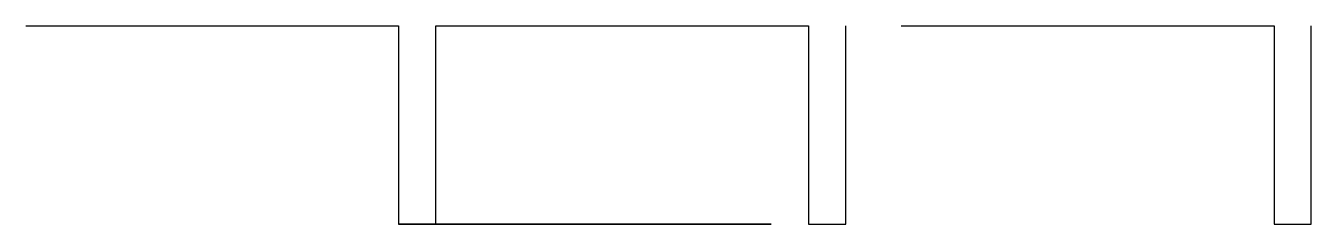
# Model space of a CAD drawing. Header units: millimetres. Extents: x -258556 to -95372, y 16759 to 83244.
# Drawn here: x -258525.6 to -258473.9, y 81411.3 to 81419.3 of the extents above.
import ezdxf

# ---------------------------------------------------------------- set-up
doc = ezdxf.new("R2010")
doc.units = ezdxf.units.MM
doc.header["$LTSCALE"] = 0.5
doc.layers.add('ТОНКИЕе', color=7, linetype='Continuous', lineweight=25)

msp = doc.modelspace()

# ---------------------------------------------------------------- linework, layer by layer
at = {"layer": 'ТОНКИЕе', "color": 0}
for points in [[(-258525.583831, 81419.285956), (-258510.583831, 81419.285956), (-258510.583831, 81411.285956)], [(-258510.583831, 81411.285956), (-258495.583831, 81411.285956), (-258510.583831, 81411.285956), (-258509.083831, 81411.285956), (-258509.083831, 81419.285956)], [(-258509.083831, 81419.285956), (-258494.083831, 81419.285956), (-258494.083831, 81411.285956)], [(-258494.083831, 81411.285956), (-258492.583831, 81411.285956), (-258492.583831, 81419.285956)], [(-258490.354655, 81419.285956), (-258475.354655, 81419.285956), (-258475.354655, 81411.285956)], [(-258475.354655, 81411.285956), (-258473.854655, 81411.285956), (-258473.854655, 81419.285956)]]:
    msp.add_lwpolyline(points, dxfattribs=at)

doc.saveas('drawing.dxf')
